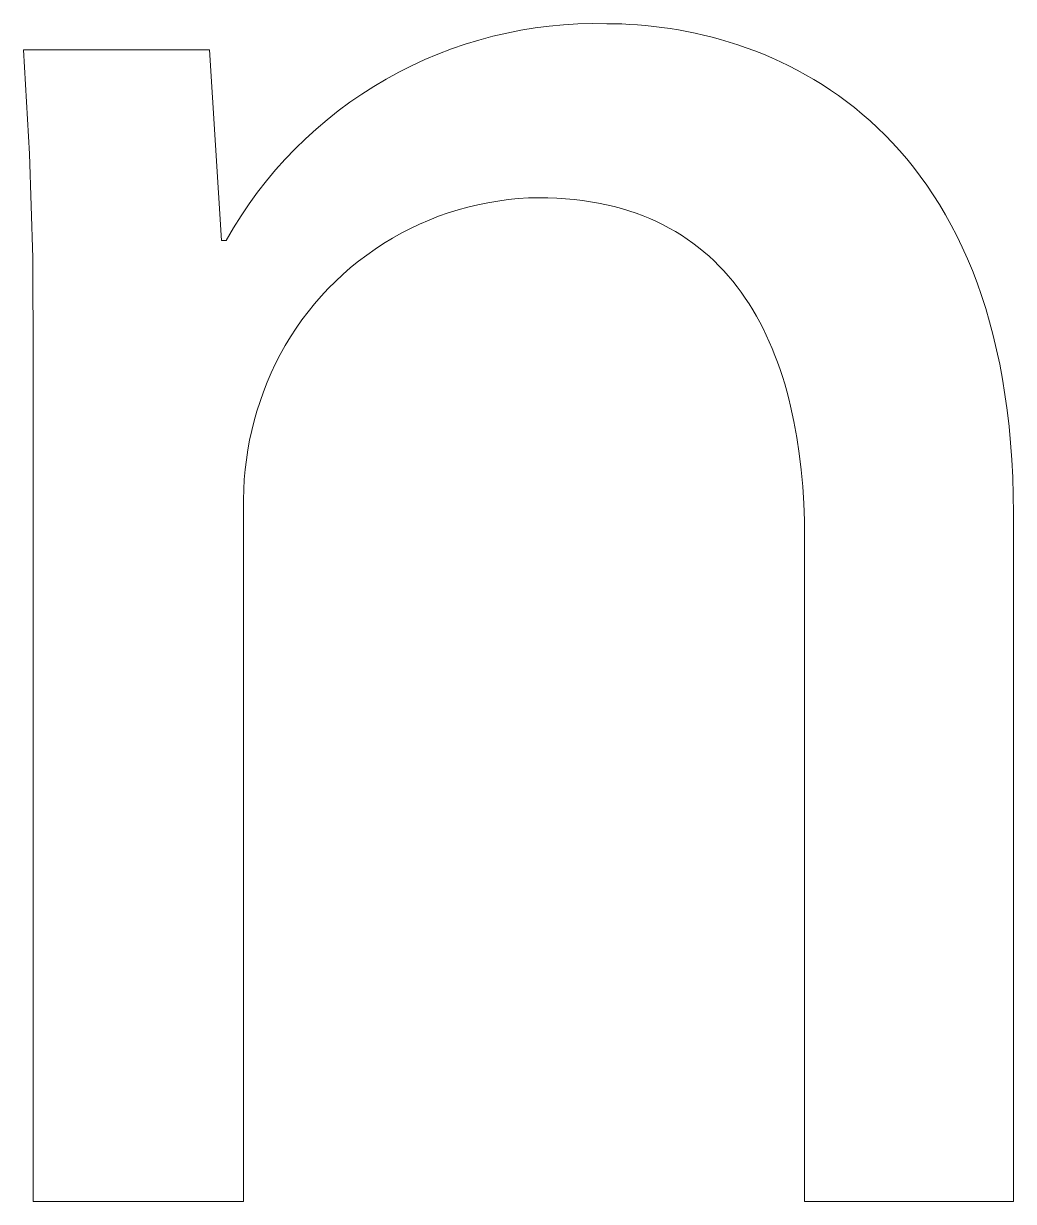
# Model space of a CAD drawing. Header units: millimetres. Extents: x 430 to 4403, y -1522 to 1254.
# Drawn here: x 3823.14 to 3839.7, y -1455.68 to -1435.98 of the extents above; entities that cross this region are included whole.
import ezdxf

# ---------------------------------------------------------------- set-up
doc = ezdxf.new("R2010")
doc.units = ezdxf.units.MM
doc.header["$MEASUREMENT"] = 0
doc.layers.add('Domyślny', color=7, linetype='Continuous', true_color=0x000000)

msp = doc.modelspace()

# ---------------------------------------------------------------- linework, layer by layer
at = {"layer": 'Domyślny', "color": 18, "lineweight": 15, "true_color": 0x000000}
for p, q in [((3831.458, -1436.088), (3831.696, -1436.05)), ((3831.696, -1436.05), (3831.934, -1436.019)), ((3831.934, -1436.019), (3832.174, -1435.997)), ((3832.174, -1435.997), (3832.414, -1435.983)), ((3832.414, -1435.983), (3832.654, -1435.977)), ((3832.654, -1435.977), (3832.895, -1435.979)), ((3832.895, -1435.979), (3833.021, -1435.98)), ((3833.021, -1435.98), (3833.149, -1435.984)), ((3833.149, -1435.984), (3833.28, -1435.99)), ((3833.28, -1435.99), (3833.412, -1435.998)), ((3833.412, -1435.998), (3833.545, -1436.01)), ((3833.545, -1436.01), (3833.68, -1436.024)), ((3833.68, -1436.024), (3833.817, -1436.041)), ((3833.817, -1436.041), (3833.954, -1436.06)), ((3833.954, -1436.06), (3834.093, -1436.083)), ((3830.526, -1436.322), (3830.756, -1436.252)), ((3830.756, -1436.252), (3830.988, -1436.189)), ((3830.988, -1436.189), (3831.222, -1436.135)), ((3831.222, -1436.135), (3831.458, -1436.088)), ((3834.093, -1436.083), (3834.233, -1436.109)), ((3834.233, -1436.109), (3834.373, -1436.138)), ((3834.373, -1436.138), (3834.515, -1436.17)), ((3834.515, -1436.17), (3834.657, -1436.205)), ((3834.657, -1436.205), (3834.799, -1436.244)), ((3834.799, -1436.244), (3834.942, -1436.286)), ((3823.245, -1438.156), (3823.144, -1436.415)), ((3823.144, -1436.415), (3826.253, -1436.415)), ((3826.253, -1436.415), (3826.452, -1439.604)), ((3830.073, -1436.486), (3830.298, -1436.401)), ((3830.298, -1436.401), (3830.526, -1436.322)), ((3834.942, -1436.286), (3835.085, -1436.332)), ((3835.085, -1436.332), (3835.228, -1436.381)), ((3835.228, -1436.381), (3835.371, -1436.434)), ((3835.371, -1436.434), (3835.514, -1436.491)), ((3829.633, -1436.681), (3829.852, -1436.58)), ((3829.852, -1436.58), (3830.073, -1436.486)), ((3835.514, -1436.491), (3835.656, -1436.551)), ((3835.656, -1436.551), (3835.798, -1436.615)), ((3835.798, -1436.615), (3835.94, -1436.684)), ((3829.208, -1436.904), (3829.419, -1436.789)), ((3829.419, -1436.789), (3829.633, -1436.681)), ((3835.94, -1436.684), (3836.081, -1436.756)), ((3836.081, -1436.756), (3836.221, -1436.833)), ((3836.221, -1436.833), (3836.36, -1436.913)), ((3828.798, -1437.157), (3829.001, -1437.027)), ((3829.001, -1437.027), (3829.208, -1436.904)), ((3836.36, -1436.913), (3836.498, -1436.998)), ((3836.498, -1436.998), (3836.635, -1437.088)), ((3828.6, -1437.293), (3828.798, -1437.157)), ((3836.635, -1437.088), (3836.771, -1437.182)), ((3836.771, -1437.182), (3836.905, -1437.28)), ((3828.218, -1437.585), (3828.407, -1437.436)), ((3828.407, -1437.436), (3828.6, -1437.293)), ((3836.905, -1437.28), (3837.037, -1437.383)), ((3837.037, -1437.383), (3837.168, -1437.49)), ((3828.035, -1437.741), (3828.218, -1437.585)), ((3837.168, -1437.49), (3837.297, -1437.603)), ((3837.297, -1437.603), (3837.424, -1437.72)), ((3827.857, -1437.903), (3828.035, -1437.741)), ((3837.424, -1437.72), (3837.549, -1437.842)), ((3837.549, -1437.842), (3837.672, -1437.969)), ((3827.685, -1438.071), (3827.857, -1437.903)), ((3837.672, -1437.969), (3837.792, -1438.101)), ((3823.298, -1439.898), (3823.245, -1438.156)), ((3827.518, -1438.245), (3827.685, -1438.071)), ((3837.792, -1438.101), (3837.91, -1438.238)), ((3837.91, -1438.238), (3838.026, -1438.381)), ((3827.204, -1438.609), (3827.358, -1438.424)), ((3827.358, -1438.424), (3827.518, -1438.245)), ((3838.026, -1438.381), (3838.138, -1438.529)), ((3827.056, -1438.798), (3827.204, -1438.609)), ((3838.138, -1438.529), (3838.248, -1438.682)), ((3826.914, -1438.993), (3827.056, -1438.798)), ((3838.248, -1438.682), (3838.355, -1438.84)), ((3826.78, -1439.192), (3826.914, -1438.993)), ((3830.739, -1439.007), (3830.573, -1439.047)), ((3830.907, -1438.973), (3830.739, -1439.007)), ((3831.075, -1438.945), (3830.907, -1438.973)), ((3831.245, -1438.922), (3831.075, -1438.945)), ((3831.415, -1438.905), (3831.245, -1438.922)), ((3831.586, -1438.894), (3831.415, -1438.905)), ((3831.757, -1438.889), (3831.586, -1438.894)), ((3831.909, -1438.891), (3831.757, -1438.889)), ((3832.058, -1438.897), (3831.909, -1438.891)), ((3832.204, -1438.906), (3832.058, -1438.897)), ((3832.348, -1438.919), (3832.204, -1438.906)), ((3832.488, -1438.936), (3832.348, -1438.919)), ((3832.625, -1438.956), (3832.488, -1438.936)), ((3832.759, -1438.979), (3832.625, -1438.956)), ((3832.89, -1439.006), (3832.759, -1438.979)), ((3833.018, -1439.037), (3832.89, -1439.006)), ((3838.355, -1438.84), (3838.459, -1439.004)), ((3838.459, -1439.004), (3838.559, -1439.174)), ((3826.652, -1439.396), (3826.78, -1439.192)), ((3830.083, -1439.201), (3829.924, -1439.263)), ((3830.244, -1439.144), (3830.083, -1439.201)), ((3830.408, -1439.093), (3830.244, -1439.144)), ((3830.573, -1439.047), (3830.408, -1439.093)), ((3833.144, -1439.071), (3833.018, -1439.037)), ((3833.266, -1439.108), (3833.144, -1439.071)), ((3833.386, -1439.148), (3833.266, -1439.108)), ((3833.502, -1439.192), (3833.386, -1439.148)), ((3833.616, -1439.238), (3833.502, -1439.192)), ((3838.559, -1439.174), (3838.656, -1439.349)), ((3826.531, -1439.604), (3826.652, -1439.396)), ((3829.612, -1439.405), (3829.46, -1439.483)), ((3829.767, -1439.331), (3829.612, -1439.405)), ((3829.924, -1439.263), (3829.767, -1439.331)), ((3833.727, -1439.288), (3833.616, -1439.238)), ((3833.836, -1439.341), (3833.727, -1439.288)), ((3833.941, -1439.397), (3833.836, -1439.341)), ((3834.044, -1439.456), (3833.941, -1439.397)), ((3838.656, -1439.349), (3838.75, -1439.53)), ((3826.452, -1439.604), (3826.531, -1439.604)), ((3829.311, -1439.567), (3829.165, -1439.656)), ((3829.46, -1439.483), (3829.311, -1439.567)), ((3834.144, -1439.518), (3834.044, -1439.456)), ((3834.242, -1439.583), (3834.144, -1439.518)), ((3834.337, -1439.65), (3834.242, -1439.583)), ((3838.75, -1439.53), (3838.84, -1439.717)), ((3829.022, -1439.749), (3828.882, -1439.848)), ((3829.165, -1439.656), (3829.022, -1439.749)), ((3834.429, -1439.721), (3834.337, -1439.65)), ((3834.518, -1439.794), (3834.429, -1439.721)), ((3834.605, -1439.87), (3834.518, -1439.794)), ((3838.84, -1439.717), (3838.926, -1439.91)), ((3823.303, -1441.641), (3823.298, -1439.898)), ((3828.745, -1439.951), (3828.613, -1440.059)), ((3828.882, -1439.848), (3828.745, -1439.951)), ((3834.69, -1439.948), (3834.605, -1439.87)), ((3834.772, -1440.029), (3834.69, -1439.948)), ((3838.926, -1439.91), (3839.008, -1440.109)), ((3828.484, -1440.172), (3828.359, -1440.289)), ((3828.613, -1440.059), (3828.484, -1440.172)), ((3834.851, -1440.113), (3834.772, -1440.029)), ((3834.928, -1440.199), (3834.851, -1440.113)), ((3835.002, -1440.288), (3834.928, -1440.199)), ((3839.008, -1440.109), (3839.087, -1440.314)), ((3828.359, -1440.289), (3828.238, -1440.41)), ((3835.074, -1440.379), (3835.002, -1440.288)), ((3835.143, -1440.472), (3835.074, -1440.379)), ((3839.087, -1440.314), (3839.161, -1440.525)), ((3828.121, -1440.535), (3828.009, -1440.664)), ((3828.238, -1440.41), (3828.121, -1440.535)), ((3835.21, -1440.568), (3835.143, -1440.472)), ((3835.275, -1440.666), (3835.21, -1440.568)), ((3839.161, -1440.525), (3839.231, -1440.742)), ((3827.902, -1440.797), (3827.798, -1440.934)), ((3828.009, -1440.664), (3827.902, -1440.797)), ((3835.337, -1440.766), (3835.275, -1440.666)), ((3835.397, -1440.869), (3835.337, -1440.766)), ((3839.231, -1440.742), (3839.297, -1440.966)), ((3827.798, -1440.934), (3827.7, -1441.074)), ((3835.454, -1440.973), (3835.397, -1440.869)), ((3835.509, -1441.08), (3835.454, -1440.973)), ((3839.297, -1440.966), (3839.358, -1441.196)), ((3827.7, -1441.074), (3827.607, -1441.217)), ((3835.562, -1441.189), (3835.509, -1441.08)), ((3835.613, -1441.299), (3835.562, -1441.189)), ((3827.518, -1441.364), (3827.435, -1441.513)), ((3827.607, -1441.217), (3827.518, -1441.364)), ((3835.661, -1441.412), (3835.613, -1441.299)), ((3839.358, -1441.196), (3839.414, -1441.432)), ((3827.435, -1441.513), (3827.357, -1441.665)), ((3835.707, -1441.527), (3835.661, -1441.412)), ((3835.751, -1441.643), (3835.707, -1441.527)), ((3839.414, -1441.432), (3839.466, -1441.675)), ((3823.303, -1455.679), (3823.303, -1441.641)), ((3827.357, -1441.665), (3827.284, -1441.82)), ((3835.793, -1441.761), (3835.751, -1441.643)), ((3835.832, -1441.881), (3835.793, -1441.761)), ((3839.466, -1441.675), (3839.512, -1441.925)), ((3827.216, -1441.977), (3827.154, -1442.137)), ((3827.284, -1441.82), (3827.216, -1441.977)), ((3835.87, -1442.003), (3835.832, -1441.881)), ((3839.512, -1441.925), (3839.554, -1442.181)), ((3827.154, -1442.137), (3827.098, -1442.298)), ((3835.905, -1442.126), (3835.87, -1442.003)), ((3835.938, -1442.251), (3835.905, -1442.126)), ((3827.098, -1442.298), (3827.047, -1442.462)), ((3835.969, -1442.378), (3835.938, -1442.251)), ((3839.554, -1442.181), (3839.591, -1442.444)), ((3827.047, -1442.462), (3827.001, -1442.621)), ((3836.025, -1442.635), (3835.969, -1442.378)), ((3839.591, -1442.444), (3839.622, -1442.714)), ((3827.001, -1442.621), (3826.96, -1442.783)), ((3836.073, -1442.899), (3836.025, -1442.635)), ((3839.622, -1442.714), (3839.648, -1442.99)), ((3826.924, -1442.945), (3826.894, -1443.108)), ((3826.96, -1442.783), (3826.924, -1442.945)), ((3836.113, -1443.168), (3836.073, -1442.899)), ((3826.894, -1443.108), (3826.869, -1443.273)), ((3839.648, -1442.99), (3839.668, -1443.274)), ((3826.869, -1443.273), (3826.849, -1443.438)), ((3836.146, -1443.441), (3836.113, -1443.168)), ((3839.668, -1443.274), (3839.683, -1443.565)), ((3826.849, -1443.438), (3826.834, -1443.604)), ((3836.171, -1443.72), (3836.146, -1443.441)), ((3826.834, -1443.604), (3826.825, -1443.77)), ((3836.188, -1444.002), (3836.171, -1443.72)), ((3839.683, -1443.565), (3839.692, -1443.863)), ((3826.825, -1443.77), (3826.821, -1443.936)), ((3826.821, -1443.936), (3826.822, -1444.102)), ((3839.692, -1443.863), (3839.695, -1444.168)), ((3826.822, -1444.102), (3826.822, -1455.679)), ((3836.199, -1444.289), (3836.188, -1444.002)), ((3836.202, -1444.578), (3836.199, -1444.289)), ((3839.695, -1444.168), (3839.695, -1455.679)), ((3836.202, -1455.679), (3836.202, -1444.578)), ((3826.822, -1455.679), (3823.303, -1455.679)), ((3839.695, -1455.679), (3836.202, -1455.679))]:
    msp.add_line(p, q, dxfattribs=at)

doc.saveas('drawing.dxf')
